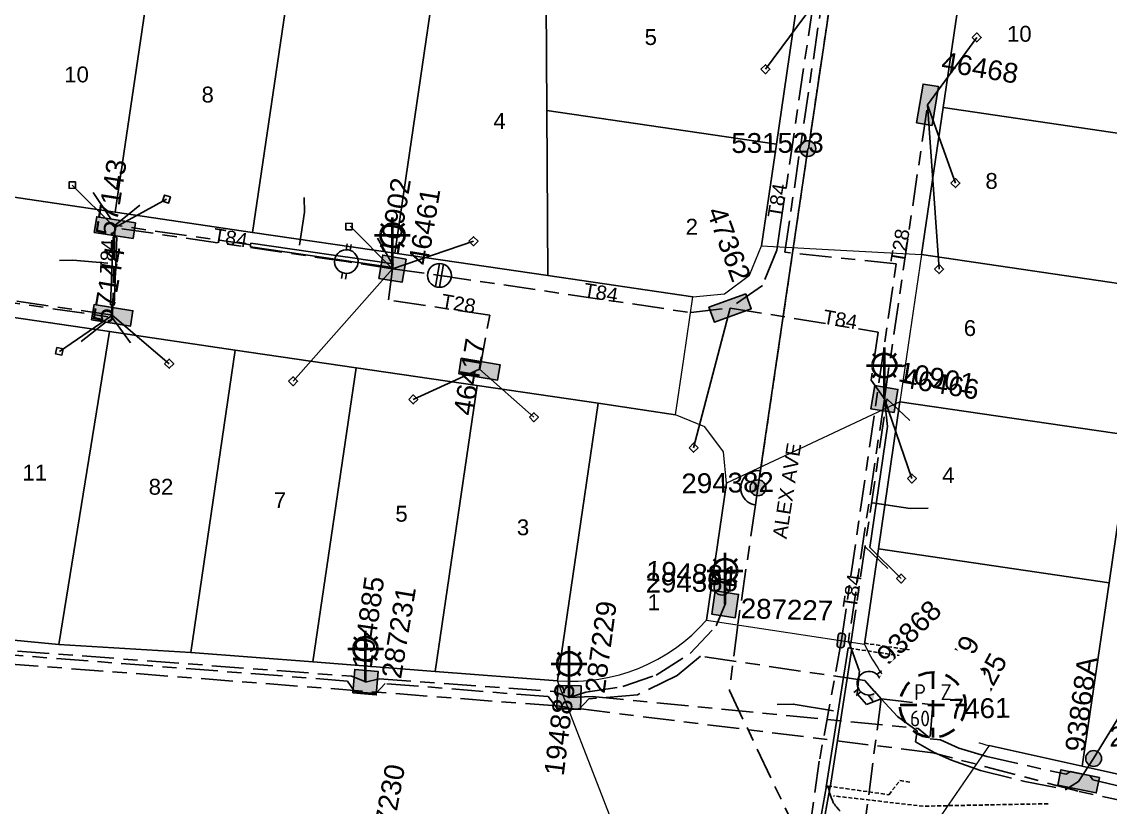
# Model space of a CAD drawing. Header units: metres. Extents: x 302094 to 304730, y 6265242 to 6268907.
# Drawn here: x 303955.8 to 304093, y 6267786.4 to 6267885.4 of the extents above; entities that cross this region are included whole.
import ezdxf
from ezdxf.enums import TextEntityAlignment as Align

# ---------------------------------------------------------------- set-up
doc = ezdxf.new("R2010")
doc.units = ezdxf.units.M
for name, pattern in [('Cable Exist OH', [1, 1, 0]), ('Cable Exist UG', [8.2, 4, -1.2, 1.8, -1.2]), ('Dash', [5, 3, -2]), ('DASHED', [0.75, 0.5, -0.25])]:
    doc.linetypes.add(name, pattern=pattern)
doc.layers.get('0').update_dxf_attribs({"color": 6})
for name, color, linetype in [('_User Miscellaneous12', 7, 'Continuous'), ('Duct_SP_EXT', 7, 'Continuous'), ('Equip_HV_EXT', 7, 'Continuous'), ('Equip_LV_EXT', 7, 'Continuous'), ('Equip_SL_EXT', 7, 'Continuous'), ('Equip_SP_SL_EXT', 7, 'Continuous'), ('Mains_HV_EXT', 1, 'Continuous'), ('Mains_LV_EXT', 5, 'Continuous'), ('Mains_LV_SL_EXT', 4, 'Continuous'), ('Mains_SL_EXT', 3, 'Continuous'), ('Mains_TR_EXT', 7, 'Continuous'), ('Services_SP_EXT', 7, 'Continuous'), ('SupportsOH_SP_TR_HV_LV_SL_EXT', 7, 'Continuous'), ('SupportsUG_SP_LV_EXT', 7, 'Continuous'), ('SupportsUG_SP_LV_SL_EXT', 7, 'Continuous'), ('Trench_SP_EXT', 7, 'Continuous')]:
    doc.layers.add(name, color=color, linetype=linetype)
for name, color, linetype, lineweight in [('Cadastre Buildings_SP_EXT', 9, 'Continuous', 5), ('Cadastre Land Parcels_SP_EXT', 7, 'Continuous', 5), ('Cadastre Roads_SP_EXT', 9, 'Continuous', 5)]:
    doc.layers.add(name, color=color, linetype=linetype, lineweight=lineweight)
doc.layers.add('UNKNOWN_FEATURES', color=1, linetype='DASHED', plot=False)
doc.styles.add('COLUMN_LABEL', font='arial.ttf')
doc.styles.add('iecARIAL', font='arial.ttf', dxfattribs={"height": 2})
doc.styles.add('IESYMBOL1', font='isocp.shx')
doc.styles.add('POLE_LABEL', font='arial.ttf')
doc.styles.add('SLCP_LABEL', font='arial.ttf', dxfattribs={"height": 3.5})
doc.styles.get("Standard").update_dxf_attribs({"font": 'arial.ttf'})
doc.linetypes.add('Cable E OH', pattern='A,9.4,["E",Standard,S=1.7,R=0,X=0,Y=-1],0', length=9.4)

# ---------------------------------------------------------------- blocks, each defined once
blk = doc.blocks.new('COLUMN_EXT')
blk.add_hatch(color=256).paths.add_polyline_path([(-1.49, 1.48), (-1.49, -1.49), (1.48, -1.49), (1.48, 1.48)])
blk.add_lwpolyline([(-1.49, -1.49), (1.48, -1.49), (1.48, 1.48), (-1.49, 1.48)], close=True)
for tag, height, style, flags, p in [('ASSET_NUM', 2.5, 'COLUMN_LABEL', 8, (2, 2)), ('STRUCTURE_PLANT_NUMBER', 0.2, 'POLE_LABEL', 9, (1.81, 0.03)), ('STREET_CODE', 0.2, 'COLUMN_LABEL', 9, (1.81, -0.2))]:
    blk.add_attdef(tag, text='', height=height, dxfattribs=dict(style=style, flags=flags)).set_placement(p, align=Align.MIDDLE_LEFT)
at = {"flags": 9}
for tag, p in [('COLUMN_TYPE', (1.81, -0.4)), ('OWNED_BY', (1.81, -0.6)), ('STATE', (1.81, -0.8)), ('USAGE', (1.81, -1)), ('LEGEND', (1.81, -1.2)), ('LOCATION', (1.81, -1.4)), ('STREETNAME', (1.81, -1.6)), ('SUBURB', (1.81, -1.8)), ('NOTES', (1.81, -2))]:
    blk.add_attdef(tag, text='', height=0.2, dxfattribs=at).set_placement(p, align=Align.MIDDLE_LEFT)
at = {"flags": 1}
blk.add_attdef('Z', (1.81, -2.35), '', height=0.2, dxfattribs=at)
blk = doc.blocks.new('PILLAR_EXT')
blk.add_hatch(color=256).paths.add_polyline_path([(-2.475, 0.99), (-2.475, -0.99), (2.475, -0.99), (2.475, 0.99)])
blk.add_lwpolyline([(-2.475, -0.99), (2.475, -0.99), (2.475, 0.99), (-2.475, 0.99)], close=True)
at = {"style": 'iecARIAL', "flags": 8}
blk.add_attdef('ASSET_NUM', (1.5, 3.5), '', height=2.5, dxfattribs=at)
for tag, p, flags in [('OWNED_BY', (0, -0.2), 9), ('STATE', (0, -0.4), 9), ('SUPPORT_TYPE', (0, -0.6), 9), ('USAGE', (0, -0.8), 9), ('LEGEND', (0, -1), 9), ('LOCATION', (0, -1.2), 9), ('NOTES', (0, -1.4), 9), ('STREETNAME', (0, -1.8), 9), ('SUBURB', (0, -2), 1), ('PARENT', (0, -1.6), 9)]:
    blk.add_attdef(tag, p, '', height=0.2, dxfattribs=dict(flags=flags))
blk = doc.blocks.new('SL_LANTERN_EXT')
at = {"lineweight": 40}
for p, q in [((-1.46, 5.68), (-1.06, 5.28)), ((0, 1.97), (0, 6.47)), ((1.46, 5.68), (1.06, 5.28)), ((-2.25, 4.22), (2.25, 4.22)), ((-1.46, 2.76), (-1.06, 3.16)), ((1.46, 2.76), (1.06, 3.16)), ((0, 0), (0, 2.72))]:
    blk.add_line(p, q, dxfattribs=at)
blk.add_circle((0, 4.22), 1.5, dxfattribs=at)
at = {"style": 'iecARIAL', "flags": 8}
blk.add_attdef('ASSET_NUM', (1.5, 1.5), '', height=2.5, dxfattribs=at)
for tag, p, height, flags in [('CONSTRUCTED_VOLTAGE', (0.98, -0.65), 0.2, 9), ('CONTROL_TYPE', (0.98, -0.85), 0.2, 9), ('LANTERN_PURPOSE', (0.98, -1.05), 0.2, 9), ('LANTERN_TYPE', (0.98, -1.25), 0.2, 9), ('NO_PHASES', (0.98, -1.45), 0.2, 9), ('LNUMBER', (2.18, -3.25), 2.5, 8), ('OPERATING_VOLTAGE', (0.98, -1.65), 0.2, 9), ('ORIENTATION', (0.98, -1.85), 0.2, 9), ('OWNED_BY', (0.98, -2.05), 0.2, 9), ('STATE', (0.98, -2.25), 0.2, 9), ('USAGE', (0.98, -2.45), 0.2, 9), ('CEXIST', (0.98, -2.65), 0.2, 9), ('CNEW', (0.98, -2.85), 0.2, 9), ('CNUMBER', (0.98, -3.05), 0.2, 9), ('CREMOVE', (0.98, -3.25), 0.2, 9), ('CREPLACE', (0.98, -3.45), 0.2, 9), ('LKINGHEIGHT', (0.98, -3.65), 0.2, 9), ('LBRACKET', (0.98, -3.85), 0.2, 9), ('LBRACKETVOCAB', (0.98, -4.05), 0.2, 9), ('LCATEGORY', (0.98, -4.25), 0.2, 9), ('LCHARGE1', (0.98, -4.45), 0.2, 9), ('LCHARGE1PERCENT', (0.98, -4.65), 0.2, 9), ('LCHARGE2', (0.98, -4.85), 0.2, 9), ('LCHARGE2PERCENT', (0.98, -5.05), 0.2, 9), ('LCHARGE3', (0.98, -5.25), 0.2, 9), ('LCHARGE3PERCENT', (0.98, -5.45), 0.2, 9), ('LEXIST', (0.98, -5.65), 0.2, 9), ('LLAMP', (0.98, -5.85), 0.2, 9), ('LLAMPVOCAB', (0.98, -6.05), 0.2, 9), ('LMAST', (0.98, -6.25), 0.2, 9), ('LMASTVOCAB', (0.98, -6.45), 0.2, 9), ('LNEW', (0.98, -6.65), 0.2, 9), ('LANTNUMBER', (0.98, -6.85), 0.2, 9), ('LOUTREACH', (0.98, -7.25), 0.2, 9), ('LOUTREACHVOCAB', (0.98, -7.45), 0.2, 9), ('LRATECODE', (0.98, -7.65), 0.2, 9), ('LREMOVE', (0.98, -7.85), 0.2, 9), ('LREPLACE', (0.98, -8.05), 0.2, 9), ('LTYPE', (0.98, -8.25), 0.2, 9), ('STREETNAME', (0.98, -9.25), 0.2, 9), ('SUBURB', (0.98, -9.45), 0.2, 1), ('LTYPEVOCAB', (0.98, -8.45), 0.2, 9), ('LEGEND', (0.98, -8.65), 0.2, 9), ('LOCATION', (0.98, -8.85), 0.2, 9), ('NOTES', (0.98, -9.05), 0.2, 9)]:
    blk.add_attdef(tag, p, '', height=height, dxfattribs=dict(flags=flags))
blk = doc.blocks.new('CCP_EXT')
at = {"flags": 9}
for tag, p in [('LEGEND', (0, -1.4)), ('STATE', (0, -1.8)), ('LIFE_SUPPORT', (0, -1.6)), ('NOTES', (0, -2))]:
    blk.add_attdef(tag, text='', height=0.2, dxfattribs=at).set_placement(p, align=Align.MIDDLE_LEFT)
blk.add_wipeout([(0, 0.57), (0.57, 0), (0, -0.57), (-0.57, 0)])
blk.add_lwpolyline([(-0.57, 0), (0, 0.57), (0.57, 0), (0, -0.57), (-0.57, 0)])
at = {"flags": 1}
blk.add_attdef('Z', (0, 0), '', height=0.2, dxfattribs=at)
at = {"flags": 9}
for tag, p in [('CCP_TYPE', (0, 0)), ('CONSTRUCTED_VOLTAGE', (0, -0.2)), ('OPERATING_VOLTAGE', (0, -0.6)), ('ORIENTATION', (0, -0.8)), ('OWNED_BY', (0, -1)), ('NO_PHASES', (0, -0.4)), ('USAGE', (0, -1.2))]:
    blk.add_attdef(tag, text='', height=0.2, dxfattribs=at).set_placement(p, align=Align.MIDDLE_LEFT)
blk = doc.blocks.new('POLE_EXT')
blk.add_hatch(color=256).paths.add_polyline_path([(-1, 0, 1), (1, 0, 1)])
blk.add_lwpolyline([(-1, 0, 1), (1, 0, 1)], format="xyb", close=True)
for tag, height, flags, p in [('pNumber', 2.5, 8, (-17.84, 2.07)), ('OWNED_BY', 0.2, 9, (1.35, -0.4)), ('SPECIAL_USE', 0.2, 9, (1.35, -0.8)), ('STATE', 0.2, 9, (1.35, -1)), ('cLV', 0.2, 9, (1.35, -1.4)), ('PARENT', 0.2, 9, (1.35, -0.6)), ('USAGE', 0.2, 9, (1.35, -1.2)), ('hDepth', 0.2, 9, (1.35, -1.6)), ('hDia', 0.2, 9, (1.35, -1.8)), ('cHV', 0.2, 9, (1.35, -2)), ('LBRACKET', 0.2, 9, (1.35, -2.2)), ('LExisting', 0.2, 9, (1.35, -2.4)), ('LANTNUMBER', 0.2, 9, (1.35, -2.6)), ('LOther', 0.2, 9, (1.35, -2.8)), ('cLinedev', 0.2, 9, (1.35, -3.4)), ('pExisting', 0.2, 9, (1.35, -3.8)), ('LRemove', 0.2, 9, (1.35, -3)), ('LEGEND', 0.2, 9, (1.35, -3.2)), ('LOCATION', 0.2, 9, (1.35, -3.6)), ('PFNUMBER', 0.2, 9, (1.35, -4)), ('NEWPFNUMBER', 0.2, 9, (1.35, -4.2)), ('pFooting', 0.2, 9, (1.35, -4.4)), ('pNew', 0.2, 9, (1.35, -4.6)), ('pRelocate', 0.2, 9, (1.35, -5)), ('pRemove', 0.2, 9, (1.35, -5.2)), ('pReplace', 0.2, 9, (1.35, -5.4)), ('pStay', 0.2, 9, (1.35, -5.6)), ('pType', 0.2, 9, (1.35, -5.8)), ('cspan', 0.2, 9, (1.35, -6)), ('STREETNAME', 0.2, 9, (1.35, -6.2)), ('SUBURB', 0.2, 9, (1.35, -6.4)), ('NOTES', 0.2, 9, (1.35, -6.6)), ('MAINTAINED_BY', 0.2, 9, (1.36, -6.81)), ('OPERATED_BY', 0.2, 9, (1.36, -7.01))]:
    blk.add_attdef(tag, text='', height=height, dxfattribs=dict(flags=flags)).set_placement(p, align=Align.MIDDLE_LEFT)
at = {"style": 'POLE_LABEL'}
for tag, height, flags, p in [('ASSET_NUM', 2.5, 8, (2, 2)), ('STRUCTURE_PLANT_NUMBER', 0.2, 9, (1.35, 0.03)), ('STREET_CODE', 0.2, 9, (1.35, -0.2))]:
    blk.add_attdef(tag, text='', height=height, dxfattribs=dict(at, flags=flags)).set_placement(p, align=Align.MIDDLE_LEFT)
at = {"flags": 1}
blk.add_attdef('Z', (1.35, -7.33), '', height=0.2, dxfattribs=at)
blk = doc.blocks.new('HV_STJ_EXT')
h = blk.add_hatch(color=256)
edge = h.paths.add_edge_path()
edge.add_ellipse((-0.59, 0.13), major_axis=(0.226, 0.226), ratio=1, start_angle=45, end_angle=135)
edge.add_line((-0.91, 0.13), (-0.91, -0.13))
edge.add_ellipse((-0.59, -0.13), major_axis=(0.226, 0.226), ratio=1, start_angle=135, end_angle=225)
edge.add_line((-0.59, -0.45), (0.59, -0.45))
edge.add_ellipse((0.59, -0.13), major_axis=(-0.226, 0.226), ratio=1, start_angle=135, end_angle=225)
edge.add_line((0.91, -0.13), (0.91, 0.13))
edge.add_ellipse((0.59, 0.13), major_axis=(-0.226, 0.226), ratio=1, start_angle=225, end_angle=315)
edge.add_line((0.59, 0.45), (-0.59, 0.45))
blk.add_lwpolyline([(-0.91, 0.13), (-0.91, -0.13, 0.414214), (-0.59, -0.45), (0.59, -0.45, 0.414214), (0.91, -0.13), (0.91, 0.13, 0.414214), (0.59, 0.45), (-0.59, 0.45, 0.414214)], format="xyb", close=True)
for tag, flags, p in [('ORIENTATION', 9, (1.5, 0)), ('Z', 1, (1.5, -0.8)), ('USAGE', 9, (1.5, -0.2)), ('LEGEND', 9, (1.5, -0.4)), ('NOTES', 9, (1.5, -0.6))]:
    blk.add_attdef(tag, text='', height=0.2, dxfattribs=dict(flags=flags)).set_placement(p, align=Align.MIDDLE_LEFT)
blk = doc.blocks.new('LV_UG_LINKS_CLOSED_EXT')
blk.add_wipeout([(-1.06, 1.06), (-1.18, 0.92), (-1.29, 0.76), (-1.37, 0.59), (-1.43, 0.42), (-1.48, 0.23), (-1.49, 0.05), (-1.49, -0.14), (-1.46, -0.33), (-1.41, -0.51), (-1.33, -0.68), (-1.24, -0.84), (-1.12, -0.99), (-0.99, -1.12), (-0.84, -1.24), (-0.68, -1.33), (-0.51, -1.41), (-0.33, -1.46), (-0.14, -1.49), (0.05, -1.49), (0.23, -1.48), (0.42, -1.43), (0.59, -1.37), (0.76, -1.29), (0.92, -1.18), (1.06, -1.06), (1.18, -0.92), (1.29, -0.76), (1.37, -0.59), (1.43, -0.42), (1.48, -0.23), (1.49, -0.05), (1.49, 0.14), (1.46, 0.33), (1.41, 0.51), (1.33, 0.68), (1.24, 0.84), (1.12, 0.99), (0.99, 1.12), (0.84, 1.24), (0.68, 1.33), (0.51, 1.41), (0.33, 1.46), (0.14, 1.49), (-0.05, 1.49), (-0.23, 1.48), (-0.42, 1.43), (-0.59, 1.37), (-0.76, 1.29), (-0.92, 1.18)])
for p, q in [((-0.25, -1.48), (-0.25, 1.48)), ((0.25, -1.48), (0.25, 1.48))]:
    blk.add_line(p, q)
blk.add_circle((0, 0), 1.5)
at = {"flags": 9}
for tag, p in [('ACTUAL_STATUS', (0, 0)), ('CONSTRUCTED_VOLTAGE', (0, -0.2)), ('OPERATING_VOLTAGE', (0, -0.6)), ('ORIENTATION', (0, -0.8)), ('STATE', (0, -1)), ('SWITCH_TYPE', (0, -1.2)), ('NO_PHASES', (0, -0.4)), ('USAGE', (0, -1.4)), ('NOTES', (0, -1.6))]:
    blk.add_attdef(tag, text='', height=0.2, dxfattribs=at).set_placement(p, align=Align.MIDDLE_LEFT)
at = {"flags": 1}
blk.add_attdef('Z', (0, 0), '', height=0.2, dxfattribs=at)
blk = doc.blocks.new('LV_UG_LINKS_OPEN_EXT')
for p, q in [((-0.25, 1.47), (-0.25, 2.22)), ((0.25, 1.47), (0.25, 2.22)), ((-0.25, -1.47), (-0.25, -2.22)), ((0.25, -1.47), (0.25, -2.22))]:
    blk.add_line(p, q)
at = {"flags": 9}
for tag, p in [('ACTUAL_STATUS', (0, 0)), ('CONSTRUCTED_VOLTAGE', (0, -0.2)), ('OPERATING_VOLTAGE', (0, -0.6)), ('ORIENTATION', (0, -0.8)), ('STATE', (0, -1)), ('SWITCH_TYPE', (0, -1.2)), ('NO_PHASES', (0, -0.4)), ('USAGE', (0, -1.4)), ('NOTES', (0, -1.6))]:
    blk.add_attdef(tag, text='', height=0.2, dxfattribs=at).set_placement(p, align=Align.MIDDLE_LEFT)
at = {"flags": 1}
blk.add_attdef('Z', (0, 0), '', height=0.2, dxfattribs=at)
blk.add_wipeout([(-0.25, 1.47), (-0.43, 1.43), (-0.61, 1.36), (-0.77, 1.28), (-0.93, 1.17), (-1.07, 1.05), (-1.19, 0.9), (-1.29, 0.75), (-1.38, 0.58), (-1.44, 0.4), (-1.48, 0.22), (-1.49, 0.03), (-1.49, -0.16), (-1.45, -0.34), (-1.4, -0.52), (-1.32, -0.69), (-1.23, -0.85), (-1.11, -1), (-0.98, -1.13), (-0.83, -1.24), (-0.66, -1.34), (-0.49, -1.41), (-0.31, -1.46), (-0.13, -1.49), (0.06, -1.49), (0.25, -1.47), (0.43, -1.43), (0.61, -1.36), (0.77, -1.28), (0.93, -1.17), (1.07, -1.05), (1.19, -0.9), (1.29, -0.75), (1.38, -0.58), (1.44, -0.4), (1.48, -0.22), (1.49, -0.03), (1.49, 0.16), (1.45, 0.34), (1.4, 0.52), (1.32, 0.69), (1.23, 0.85), (1.11, 1), (0.98, 1.13), (0.83, 1.24), (0.66, 1.34), (0.49, 1.41), (0.31, 1.46), (0.13, 1.49), (-0.06, 1.49)])
blk.add_lwpolyline([(0, -1.49, 1), (0, 1.49, 1)], format="xyb", close=True)
blk = doc.blocks.new('SLCP_ZELL_EXT')
blk.add_wipeout([(-0.24, 7.5), (-0.71, 7.47), (-1.17, 7.41), (-1.64, 7.32), (-2.09, 7.21), (-2.54, 7.06), (-2.98, 6.89), (-3.41, 6.69), (-3.82, 6.46), (-4.22, 6.21), (-4.6, 5.93), (-4.96, 5.63), (-5.31, 5.31), (-5.63, 4.96), (-5.93, 4.6), (-6.21, 4.22), (-6.46, 3.82), (-6.69, 3.41), (-6.89, 2.98), (-7.06, 2.54), (-7.21, 2.09), (-7.32, 1.64), (-7.41, 1.17), (-7.47, 0.71), (-7.5, 0.24), (-7.5, -0.24), (-7.47, -0.71), (-7.41, -1.17), (-7.32, -1.64), (-7.21, -2.09), (-7.06, -2.54), (-6.89, -2.98), (-6.69, -3.41), (-6.46, -3.82), (-6.21, -4.22), (-5.93, -4.6), (-5.63, -4.96), (-5.31, -5.31), (-4.96, -5.63), (-4.6, -5.93), (-4.22, -6.21), (-3.82, -6.46), (-3.41, -6.69), (-2.98, -6.89), (-2.54, -7.06), (-2.09, -7.21), (-1.64, -7.32), (-1.17, -7.41), (-0.71, -7.47), (-0.24, -7.5), (0.24, -7.5), (0.71, -7.47), (1.17, -7.41), (1.64, -7.32), (2.09, -7.21), (2.54, -7.06), (2.98, -6.89), (3.41, -6.69), (3.82, -6.46), (4.22, -6.21), (4.6, -5.93), (4.96, -5.63), (5.31, -5.31), (5.63, -4.96), (5.93, -4.6), (6.21, -4.22), (6.46, -3.82), (6.69, -3.41), (6.89, -2.98), (7.06, -2.54), (7.21, -2.09), (7.32, -1.64), (7.41, -1.17), (7.47, -0.71), (7.5, -0.24), (7.5, 0.24), (7.47, 0.71), (7.41, 1.17), (7.32, 1.64), (7.21, 2.09), (7.06, 2.54), (6.89, 2.98), (6.69, 3.41), (6.46, 3.82), (6.21, 4.22), (5.93, 4.6), (5.63, 4.96), (5.31, 5.31), (4.96, 5.63), (4.6, 5.93), (4.22, 6.21), (3.82, 6.46), (3.41, 6.69), (2.98, 6.89), (2.54, 7.06), (2.09, 7.21), (1.64, 7.32), (1.17, 7.41), (0.71, 7.47), (0.24, 7.5)])
at = {"linetype": 'Dash', "lineweight": 40, "ltscale": 0.7}
for p, q in [((0, 4.11), (0, -4.11)), ((-4.11, 0), (4.11, 0))]:
    blk.add_line(p, q, dxfattribs=at)
blk.add_circle((0, 0), 4.11, dxfattribs=at)
at = {"lineweight": 40, "style": 'IESYMBOL1'}
for s, p in [('P', (-1.6, 0)), ('Z', (1.7, 0)), ('60', (-1.61, -3.31))]:
    blk.add_text(s, height=2, dxfattribs=at).set_placement(p, align=Align.BOTTOM_CENTER)
at = {"style": 'SLCP_LABEL'}
for tag, height, flags, p in [('ASSET_NUM', 2.5, 8, (2, 2)), ('STREET_CODE', 0.2, 9, (0, -0.2))]:
    blk.add_attdef(tag, text='', height=height, dxfattribs=dict(at, flags=flags)).set_placement(p, align=Align.MIDDLE_LEFT)
at = {"flags": 1}
blk.add_attdef('Z', (0, 0), '', height=0.2, dxfattribs=at)
at = {"flags": 9}
for tag, p in [('CONSTRUCTED_VOLTAGE', (0, -0.4)), ('CONTROL_TYPE', (0, -0.6)), ('OPERATING_VOLTAGE', (0, -1)), ('ORIENTATION', (0, -1.2)), ('OWNED_BY', (0, -1.4)), ('NO_PHASES', (0, -0.8)), ('STATE', (0, -2)), ('USAGE', (0, -1.6)), ('LOCATION', (0, -1.8)), ('NOTES', (0, -2.2))]:
    blk.add_attdef(tag, text='', height=0.2, dxfattribs=at).set_placement(p, align=Align.MIDDLE_LEFT)

msp = doc.modelspace()

# ---------------------------------------------------------------- linework, layer by layer
at = {"layer": '_User Miscellaneous12'}
for p, q in [((303967.28, 6267858.32), (303966.95, 6267849.74)), ((303967.28, 6267858.32), (303967.52, 6267858.31)), ((303967.76, 6267858.3), (303967.43, 6267849.72)), ((303967.76, 6267858.3), (303967.52, 6267858.31)), ((303984.6, 6267857.07), (303984.63, 6267857.31)), ((303984.67, 6267857.54), (303984.63, 6267857.31)), ((304002.51, 6267854.44), (304002.54, 6267854.67)), ((304002.58, 6267854.91), (304002.54, 6267854.67)), ((303966.95, 6267849.74), (303967.19, 6267849.73)), ((303967.43, 6267849.72), (303967.19, 6267849.73)), ((304059.94, 6267806.49), (304060.18, 6267806.45)), ((304060.41, 6267806.41), (304060.18, 6267806.45)), ((304054.03, 6267771.27), (304057.2, 6267789.1)), ((304054.5, 6267771.19), (304057.68, 6267789.02)), ((304057.18, 6267788.98), (304057.42, 6267788.94)), ((304057.2, 6267789.1), (304057.44, 6267789.06)), ((304057.66, 6267788.9), (304057.42, 6267788.94)), ((304057.68, 6267789.02), (304057.44, 6267789.06))]:
    msp.add_line(p, q, dxfattribs=at)
at = {"layer": 'Cadastre Land Parcels_SP_EXT', "linetype": 'Continuous'}
for points in [[(303972, 6267891.62), (303954.69, 6267894.16), (303950.25, 6267863.98), (303967.57, 6267861.44), (303972, 6267891.62)], [(304103.74, 6267888.91), (304074.65, 6267893.19), (304071.93, 6267874.64), (304101.02, 6267870.36), (304103.74, 6267888.91)], [(303967.57, 6267861.44), (303984.88, 6267858.89), (303989.32, 6267889.07), (303972, 6267891.62), (303967.57, 6267861.44)], [(304053.54, 6267887.92), (304023.13, 6267892.4), (304021.9, 6267887.94), (304021.97, 6267874.26), (304050.91, 6267870.01), (304053.54, 6267887.92)], [(304022.08, 6267853.43), (304021.97, 6267874.26), (304021.9, 6267887.94), (304007.43, 6267887.79), (304002.79, 6267856.27), (304022.08, 6267853.43)], [(304050.91, 6267870.01), (304021.97, 6267874.26), (304022.08, 6267853.43), (304040.37, 6267850.74), (304044.35, 6267851.13), (304047.5, 6267853.47), (304049.02, 6267857.17), (304050.91, 6267870.01)], [(304101.02, 6267870.36), (304071.93, 6267874.64), (304069.21, 6267856.09), (304098.3, 6267851.81), (304101.02, 6267870.36)], [(304098.3, 6267851.81), (304069.21, 6267856.09), (304066.48, 6267837.54), (304095.57, 6267833.27), (304098.3, 6267851.81)], [(303945.1, 6267808.38), (303960.45, 6267806.93), (303966.85, 6267846.37), (303951.04, 6267848.71), (303945.1, 6267808.38)], [(303977.09, 6267805.91), (303982.68, 6267844.05), (303966.85, 6267846.37), (303960.45, 6267806.93), (303977.09, 6267805.91)], [(303997.94, 6267841.82), (303982.68, 6267844.05), (303977.09, 6267805.91), (303992.48, 6267804.72), (303997.94, 6267841.82)], [(304013.17, 6267839.57), (303997.94, 6267841.82), (303992.48, 6267804.72), (304007.87, 6267803.54), (304013.17, 6267839.57)], [(304028.42, 6267837.34), (304013.17, 6267839.57), (304007.87, 6267803.54), (304023.31, 6267802.35), (304028.42, 6267837.34)], [(304112.46, 6267824.69), (304126.66, 6267837.12), (304126.43, 6267837.3), (304126.21, 6267837.49), (304125.99, 6267837.69), (304125.78, 6267837.89), (304125.57, 6267838.09), (304125.37, 6267838.3), (304125.17, 6267838.51), (304124.98, 6267838.73), (304124.79, 6267838.95), (304124.61, 6267839.18), (304124.43, 6267839.41), (304124.26, 6267839.65), (304104.02, 6267821.92), (304094.12, 6267823.38), (304092.85, 6267814.72), (304089.45, 6267791.58), (304107.03, 6267787.68), (304112.46, 6267824.69)], [(304038.19, 6267835.9), (304028.42, 6267837.34), (304023.31, 6267802.35), (304024.62, 6267802.28), (304025.93, 6267802.3), (304027.24, 6267802.39), (304028.54, 6267802.55), (304029.83, 6267802.79), (304031.11, 6267803.11), (304032.36, 6267803.49), (304033.59, 6267803.95), (304034.79, 6267804.48), (304035.96, 6267805.08), (304037.1, 6267805.74), (304038.19, 6267806.47), (304039.23, 6267807.26), (304040.23, 6267808.11), (304041.18, 6267809.02), (304042.08, 6267809.98), (304044.62, 6267827.25), (304044.23, 6267831.23), (304041.89, 6267834.38), (304038.19, 6267835.9)], [(304094.12, 6267823.38), (304095.57, 6267833.27), (304066.48, 6267837.54), (304063.76, 6267818.99), (304092.85, 6267814.72), (304094.12, 6267823.38)], [(304092.85, 6267814.72), (304063.76, 6267818.99), (304061.99, 6267806.97), (304062.18, 6267806.58), (304062.37, 6267806.2), (304062.57, 6267805.82), (304062.78, 6267805.44), (304062.99, 6267805.07), (304063.21, 6267804.7), (304063.43, 6267804.34), (304063.67, 6267803.98), (304063.91, 6267803.62), (304064.15, 6267803.27), (304064.4, 6267802.93), (304064.66, 6267802.59), (304064.93, 6267802.25), (304065.2, 6267801.92), (304065.48, 6267801.59), (304065.76, 6267801.27), (304066.05, 6267800.96), (304066.34, 6267800.64), (304066.64, 6267800.34), (304066.95, 6267800.04), (304067.26, 6267799.75), (304067.58, 6267799.46), (304067.9, 6267799.18), (304068.23, 6267798.9), (304068.56, 6267798.63), (304068.9, 6267798.37), (304069.24, 6267798.11), (304069.59, 6267797.86), (304069.94, 6267797.61), (304070.3, 6267797.37), (304070.66, 6267797.14), (304071.02, 6267796.92), (304071.39, 6267796.7), (304071.76, 6267796.49), (304072.14, 6267796.28), (304072.52, 6267796.09), (304072.9, 6267795.9), (304073.29, 6267795.71), (304073.68, 6267795.54), (304074.07, 6267795.37), (304074.47, 6267795.21), (304074.87, 6267795.05), (304075.27, 6267794.91), (304075.68, 6267794.77), (304076.08, 6267794.63), (304076.49, 6267794.51), (304076.91, 6267794.39), (304077.32, 6267794.29), (304077.74, 6267794.18), (304089.45, 6267791.58), (304092.85, 6267814.72)]]:
    msp.add_lwpolyline(points, close=True, dxfattribs=at)
at = {"layer": 'Cadastre Roads_SP_EXT', "linetype": 'Continuous'}
for points in [[(303944.85, 6267785.92), (303963.65, 6267783.13), (303982.45, 6267780.34), (303986.92, 6267779.62), (303993.72, 6267778.58), (304001.21, 6267777.26), (304019.9, 6267773.7), (304035.54, 6267770.72), (304029.13, 6267787.28), (304023.31, 6267802.35), (304007.87, 6267803.54), (303992.48, 6267804.72), (303977.09, 6267805.91), (303960.45, 6267806.93), (303945.1, 6267808.38)], [(304107.03, 6267787.68), (304089.45, 6267791.58), (304077.74, 6267794.18), (304068.95, 6267781.41), (304058.91, 6267766.8), (304073.93, 6267765.22), (304091.34, 6267763.29), (304100.89, 6267762.13)]]:
    msp.add_lwpolyline(points, dxfattribs=at)
at = {"layer": 'Duct_SP_EXT'}
for p, q in [((303967.28, 6267858.32), (303966.95, 6267849.74)), ((303967.28, 6267858.32), (303967.52, 6267858.31)), ((303967.76, 6267858.3), (303967.43, 6267849.72)), ((303967.76, 6267858.3), (303967.52, 6267858.31)), ((303984.6, 6267857.07), (303984.63, 6267857.31)), ((303984.67, 6267857.54), (303984.63, 6267857.31)), ((304002.58, 6267854.91), (303984.67, 6267857.54)), ((304002.51, 6267854.44), (303984.6, 6267857.07)), ((304002.51, 6267854.44), (304002.54, 6267854.67)), ((304002.58, 6267854.91), (304002.54, 6267854.67)), ((303966.95, 6267849.74), (303967.19, 6267849.73)), ((303967.43, 6267849.72), (303967.19, 6267849.73)), ((304059.94, 6267806.49), (304057.18, 6267788.98)), ((304060.41, 6267806.41), (304057.66, 6267788.9)), ((304059.94, 6267806.49), (304060.18, 6267806.45)), ((304060.41, 6267806.41), (304060.18, 6267806.45)), ((304054.03, 6267771.27), (304057.2, 6267789.1)), ((304054.5, 6267771.19), (304057.68, 6267789.02)), ((304057.18, 6267788.98), (304057.42, 6267788.94)), ((304057.2, 6267789.1), (304057.44, 6267789.06)), ((304057.66, 6267788.9), (304057.42, 6267788.94)), ((304057.68, 6267789.02), (304057.44, 6267789.06))]:
    msp.add_line(p, q, dxfattribs=at)
at = {"layer": 'Duct_SP_EXT', "linetype": 'Continuous'}
for points in [[(303991.38, 6267863.27), (303991.4, 6267861.43), (303990.77, 6267857.26)], [(303960.54, 6267855.34), (303962.2, 6267855.37), (303966.62, 6267855.02)], [(304070.02, 6267824.1), (304067.77, 6267824.07), (304063.03, 6267824.77)], [(304050.98, 6267799.38), (304053.02, 6267799.42), (304058.08, 6267798.57)]]:
    msp.add_lwpolyline(points, dxfattribs=at)
at = {"layer": 'Mains_HV_EXT', "linetype": 'Cable E OH'}
for points in [[(304054.94, 6267869.44), (304066.82, 6267949.59)], [(304054.87, 6267869.44), (304048.58, 6267826.67)]]:
    msp.add_lwpolyline(points, dxfattribs=at)
at = {"layer": 'Mains_HV_EXT', "linetype": 'Cable Exist UG'}
msp.add_lwpolyline([(304059.1, 6267807.47), (304056.31, 6267792.21), (304051.84, 6267761.14)], dxfattribs=at)
at = {"layer": 'Mains_LV_EXT', "linetype": 'Cable Exist UG'}
for points in [[(304064.51, 6267837.88), (304069.96, 6267874.98)], [(303967.51, 6267859.48), (303967.23, 6267848.46)], [(303967.23, 6267848.46), (303935.38, 6267853.11)], [(304045.07, 6267849.35), (304063.73, 6267846.3), (304062.84, 6267840.25), (304064.51, 6267837.88)]]:
    msp.add_lwpolyline(points, dxfattribs=at)
at = {"layer": 'Mains_SL_EXT', "linetype": 'Cable Exist UG'}
for points in [[(304024.76, 6267800.25), (304026.88, 6267800.92), (304031.54, 6267801.61), (304035.74, 6267803.07), (304040.04, 6267805.81), (304043.33, 6267809.28), (304044.44, 6267812)], [(303936.68, 6267807.02), (303938.87, 6267807.34), (303997.36, 6267802.92), (303999.16, 6267802.21)], [(303999.11, 6267802.17), (304000.83, 6267802.61), (304022.86, 6267801.01), (304024.76, 6267800.25)]]:
    msp.add_lwpolyline(points, dxfattribs=at)
at = {"layer": 'Mains_TR_EXT', "linetype": 'Cable Exist OH'}
for points in [[(304054.94, 6267869.44), (304066.82, 6267949.59)], [(304054.87, 6267869.42), (304054.87, 6267869.44), (304048.58, 6267826.67)]]:
    msp.add_lwpolyline(points, dxfattribs=at)
at = {"layer": 'Mains_TR_EXT', "linetype": 'Continuous'}
msp.add_lwpolyline([(304048.9, 6267828.82, 1.002592), (304048.27, 6267824.52)], format="xyb", dxfattribs=at)
at = {"layer": 'Services_SP_EXT'}
for points in [[(304090.89, 6267792.55), (304110.16, 6267824.08)], [(304088.99, 6267789.67), (304090.89, 6267792.55)]]:
    msp.add_lwpolyline(points, dxfattribs=at)
at = {"layer": 'Trench_SP_EXT', "linetype": 'Cable Exist UG'}
for points in [[(303964.76, 6267863.91), (303967.56, 6267859.78), (303971.46, 6267863)], [(303967.56, 6267859.78), (303967.52, 6267858.31)], [(303984.67, 6267857.32), (303967.56, 6267859.78)], [(304002.58, 6267854.69), (304000.15, 6267859.01)], [(303935.34, 6267852.81), (303967.12, 6267848.18)], [(303967.14, 6267849.67), (303967.09, 6267848.14)], [(303963.27, 6267845.11), (303967.12, 6267848.18), (303970.08, 6267844.17)], [(304060.18, 6267806.45), (304060.32, 6267807.34), (304064.82, 6267837.9)], [(304064.82, 6267837.9), (304068.45, 6267834.46)]]:
    msp.add_lwpolyline(points, dxfattribs=at)
for points in [[(304057.38, 6267789.07, 0.017798), (304058.05, 6267787)], [(304058.05, 6267787, 0.014201), (304058.93, 6267785.91)]]:
    msp.add_lwpolyline(points, format="xyb", dxfattribs=at)
at = {"layer": 'UNKNOWN_FEATURES'}
for points in [[(304062, 6267807.09), (304070.27, 6267805.86)], [(304057.38, 6267789.07), (304065.09, 6267787.99), (304066.48, 6267789.76), (304067.87, 6267789.55)], [(304085.16, 6267786.85), (304069.41, 6267786.54), (304058.12, 6267787.83)]]:
    msp.add_lwpolyline(points, dxfattribs=at)

# ---------------------------------------------------------------- block references
at = {"layer": 'Equip_HV_EXT', "rotation": 82.34258754629634}
msp.add_blockref('HV_STJ_EXT', (304059.07, 6267807.44), dxfattribs=at)
at = {"layer": 'Equip_SP_SL_EXT'}
ref = msp.add_blockref('SL_LANTERN_EXT', (304002.5, 6267854.3), dxfattribs=at)
ref.add_attrib('ASSET_NUM', '10902', dxfattribs={"layer": '0', "height": 2.5, "rotation": 80.555, "style": 'iecARIAL'}).set_placement((304004, 6267855.8), align=Align.BOTTOM_LEFT)
ref = msp.add_blockref('SL_LANTERN_EXT', (304064.51, 6267837.88), dxfattribs=at)
ref.add_attrib('ASSET_NUM', '10901', dxfattribs={"layer": '0', "height": 2.5, "rotation": 350.5216, "style": 'iecARIAL'}).set_placement((304066.01, 6267839.38), align=Align.BOTTOM_LEFT)
ref = msp.add_blockref('SL_LANTERN_EXT', (304044.44, 6267812), dxfattribs=at)
ref.add_attrib('ASSET_NUM', '194881', dxfattribs={"layer": '0', "height": 2.5, "rotation": 356.2216, "style": 'iecARIAL'}).set_placement((304045.94, 6267813.5), align=Align.BOTTOM_RIGHT)
ref = msp.add_blockref('SL_LANTERN_EXT', (303999.11, 6267802.17), dxfattribs=at)
ref.add_attrib('ASSET_NUM', '194885', dxfattribs={"layer": '0', "height": 2.5, "rotation": 81.978, "style": 'iecARIAL'}).set_placement((304000.61, 6267803.67), align=Align.BOTTOM_LEFT)
ref = msp.add_blockref('SL_LANTERN_EXT', (304070.28, 6267795.04), dxfattribs=at)
ref.add_attrib('ASSET_NUM', '194879', dxfattribs={"layer": '0', "height": 2.5, "rotation": 61.7298, "style": 'iecARIAL'}).set_placement((304071.78, 6267796.54), align=Align.BOTTOM_LEFT)
ref = msp.add_blockref('SL_LANTERN_EXT', (304024.76, 6267800.25), dxfattribs=at)
ref.add_attrib('ASSET_NUM', '194883', dxfattribs={"layer": '0', "height": 2.5, "rotation": 82.9535, "style": 'iecARIAL'}).set_placement((304026.26, 6267801.75), align=Align.BOTTOM_RIGHT)
at = {"layer": 'Services_SP_EXT', "rotation": 134.5232822623948}
msp.add_blockref('CCP_EXT', (303997.04, 6267859.62), dxfattribs=at)
at = {"layer": 'SupportsOH_SP_TR_HV_LV_SL_EXT'}
ref = msp.add_blockref('POLE_EXT', (304054.87, 6267869.44), dxfattribs=dict(at, rotation=0.5429184364432446))
ref.add_attrib('ASSET_NUM', '531523', dxfattribs={"layer": '0', "height": 2.5, "rotation": 0.2136, "style": 'POLE_LABEL'}).set_placement((304056.87, 6267870.19), align=Align.MIDDLE_RIGHT)
ref = msp.add_blockref('POLE_EXT', (304048.58, 6267826.67), dxfattribs=at)
ref.add_attrib('ASSET_NUM', '294382', dxfattribs={"layer": '0', "height": 2.5, "rotation": 1, "style": 'POLE_LABEL'}).set_placement((304050.58, 6267827.42), align=Align.MIDDLE_RIGHT)
ref = msp.add_blockref('POLE_EXT', (304044.05, 6267814.15), dxfattribs=at)
ref.add_attrib('ASSET_NUM', '294385', dxfattribs={"layer": '0', "height": 2.5, "rotation": 1, "style": 'POLE_LABEL'}).set_placement((304046.05, 6267814.9), align=Align.MIDDLE_RIGHT)
ref = msp.add_blockref('POLE_EXT', (304090.89, 6267792.55), dxfattribs=at)
ref.add_attrib('ASSET_NUM', '289420', dxfattribs={"layer": '0', "height": 2.5, "rotation": 1, "style": 'POLE_LABEL'}).set_placement((304092.89, 6267793.3), align=Align.BOTTOM_LEFT)
at = {"layer": 'SupportsUG_SP_LV_EXT'}
ref = msp.add_blockref('PILLAR_EXT', (304069.96, 6267874.98), dxfattribs=dict(at, rotation=80.5644140844812))
ref.add_attrib('ASSET_NUM', '46468', dxfattribs={"layer": '0', "height": 2.5, "rotation": 350.5283, "style": 'iecARIAL'}).set_placement((304071.46, 6267878.48), align=Align.BOTTOM_LEFT)
ref = msp.add_blockref('PILLAR_EXT', (303967.51, 6267859.48), dxfattribs=dict(at, rotation=170.9698461687835))
ref.add_attrib('ASSET_NUM', '57143', dxfattribs={"layer": '0', "height": 2.5, "rotation": 81.0515, "style": 'iecARIAL'}).set_placement((303969.01, 6267862.98), align=Align.BOTTOM_CENTER)
ref = msp.add_blockref('PILLAR_EXT', (304045.07, 6267849.35), dxfattribs=dict(at, rotation=199.9340994866878))
ref.add_attrib('ASSET_NUM', '47362', dxfattribs={"layer": '0', "height": 2.5, "rotation": 289.9703, "style": 'iecARIAL'}).set_placement((304046.57, 6267852.85), align=Align.MIDDLE_RIGHT)
ref = msp.add_blockref('PILLAR_EXT', (303967.19, 6267848.43), dxfattribs=dict(at, rotation=350.5425949313434))
ref.add_attrib('ASSET_NUM', '57144', dxfattribs={"layer": '0', "height": 2.5, "rotation": 80.3211, "style": 'iecARIAL'}).set_placement((303968.69, 6267851.93), align=Align.BOTTOM_CENTER)
ref = msp.add_blockref('PILLAR_EXT', (304013.46, 6267841.63), dxfattribs=dict(at, rotation=350.582410950821))
ref.add_attrib('ASSET_NUM', '46417', dxfattribs={"layer": '0', "height": 2.5, "rotation": 80.6186, "style": 'iecARIAL'}).set_placement((304014.96, 6267845.13), align=Align.BOTTOM_RIGHT)
ref = msp.add_blockref('PILLAR_EXT', (304064.1, 6267800.08), dxfattribs=dict(at, rotation=307.5881904532055))
ref.add_attrib('ASSET_NUM', '93868', dxfattribs={"layer": '0', "height": 2.5, "rotation": 45.0932, "style": 'iecARIAL'}).set_placement((304065.6, 6267803.58), align=Align.BOTTOM_LEFT)
ref = msp.add_blockref('PILLAR_EXT', (304088.99, 6267789.67), dxfattribs=dict(at, rotation=348.6180451213333))
ref.add_attrib('ASSET_NUM', '93868A', dxfattribs={"layer": '0', "height": 2.5, "rotation": 82.3937, "style": 'iecARIAL'}).set_placement((304090.49, 6267793.17), align=Align.BOTTOM_LEFT)
at = {"layer": 'SupportsUG_SP_LV_SL_EXT'}
ref = msp.add_blockref('COLUMN_EXT', (304002.5, 6267854.3), dxfattribs=dict(at, rotation=170.4468356548476))
ref.add_attrib('ASSET_NUM', '46461', dxfattribs={"layer": '0', "height": 2.5, "rotation": 80.5555, "style": 'COLUMN_LABEL'}).set_placement((304004.5, 6267855.05), align=Align.TOP_LEFT)
ref = msp.add_blockref('COLUMN_EXT', (304064.51, 6267837.88), dxfattribs=dict(at, rotation=80.56541448698061))
ref.add_attrib('ASSET_NUM', '46466', dxfattribs={"layer": '0', "height": 2.5, "rotation": 350.5288, "style": 'COLUMN_LABEL'}).set_placement((304066.51, 6267838.63), align=Align.BOTTOM_LEFT)
ref = msp.add_blockref('COLUMN_EXT', (303999.11, 6267802.17), dxfattribs=dict(at, rotation=355.0727758881289))
ref.add_attrib('ASSET_NUM', '287231', dxfattribs={"layer": '0', "height": 2.5, "rotation": 80.5639, "style": 'COLUMN_LABEL'}).set_placement((304001.11, 6267802.92), align=Align.TOP_LEFT)
ref = msp.add_blockref('COLUMN_EXT', (304044.44, 6267812), dxfattribs=dict(at, rotation=81.3298078303905))
ref.add_attrib('ASSET_NUM', '287227', dxfattribs={"layer": '0', "height": 2.5, "rotation": 358.4059, "style": 'COLUMN_LABEL'}).set_placement((304046.44, 6267812.75), align=Align.TOP_LEFT)
ref = msp.add_blockref('COLUMN_EXT', (304024.76, 6267800.25), dxfattribs=dict(at, rotation=358.6652217480078))
ref.add_attrib('ASSET_NUM', '287229', dxfattribs={"layer": '0', "height": 2.5, "rotation": 82.3039, "style": 'COLUMN_LABEL'}).set_placement((304026.76, 6267801), align=Align.TOP_LEFT)
ref = msp.add_blockref('COLUMN_EXT', (304070.33, 6267795.13), dxfattribs=dict(at, rotation=328.1021754798462))
ref.add_attrib('ASSET_NUM', '287225', dxfattribs={"layer": '0', "height": 2.5, "rotation": 61.4316, "style": 'COLUMN_LABEL'}).set_placement((304072.33, 6267795.88), align=Align.TOP_LEFT)
ref = msp.add_blockref('COLUMN_EXT', (303997.54, 6267779.8), dxfattribs=dict(at, rotation=171.3298610518597))
ref.add_attrib('ASSET_NUM', '287230', dxfattribs={"layer": '0', "height": 2.5, "rotation": 79.5176, "style": 'COLUMN_LABEL'}).set_placement((303999.54, 6267780.55), align=Align.TOP_LEFT)

# ---------------------------------------------------------------- texts
at = {"layer": 'Cadastre Land Parcels_SP_EXT'}
for s, p in [('10', (304079.97, 6267882.92)), ('5', (304034.29, 6267882.51)), ('10', (303961.13, 6267877.8)), ('8', (303978.44, 6267875.26)), ('4', (304015.23, 6267871.94)), ('8', (304077.25, 6267864.37)), ('2', (304039.46, 6267858.6)), ('6', (304074.52, 6267845.82)), ('11', (303955.86, 6267827.6)), ('4', (304071.8, 6267827.27)), ('82', (303971.77, 6267825.81)), ('7', (303987.55, 6267824.13)), ('5', (304002.87, 6267822.41)), ('3', (304018.19, 6267820.7)), ('1', (304034.67, 6267811.25)), ('2', (304075.9, 6267801.9))]:
    msp.add_text(s, height=2, dxfattribs=at).set_placement(p)
at = {"layer": 'Cadastre Roads_SP_EXT'}
msp.add_text('ALEX AVE', height=1.8, rotation=81.1691, dxfattribs=at).set_placement((304052.18, 6267820.17))
at = {"layer": 'Mains_LV_EXT'}
for s, rotation, p in [('T84', 80.5379, (304051.54, 6267860.6)), ('T84', 350.6699, (303979.8, 6267857.67)), ('T28', 80.5666, (304067.01, 6267854.89)), ('T84', 87.5221, (303967.42, 6267853.66)), ('T84', 350.5195, (304026.5, 6267850.76)), ('T84', 350.0519, (304056.66, 6267847.4)), ('T84', 81.3838, (304061.01, 6267811.37))]:
    msp.add_text(s, height=1.8, rotation=rotation, dxfattribs=at).set_placement(p)

# ---------------------------------------------------------------- next in the draw order: linework, layer by layer
at = {"layer": 'Cadastre Buildings_SP_EXT', "linetype": 'Continuous'}
msp.add_lwpolyline([(304007.43, 6267887.79), (303989.32, 6267889.07), (303984.88, 6267858.89), (304002.79, 6267856.27), (304007.43, 6267887.79)], close=True, dxfattribs=at)

# ---------------------------------------------------------------- next in the draw order: block references
at = {"layer": 'Equip_LV_EXT', "rotation": 307.9998851132294}
msp.add_blockref('LV_UG_LINKS_OPEN_EXT', (304062.57, 6267802.04), dxfattribs=at)
at = {"layer": 'Services_SP_EXT'}
for p in [(304076.16, 6267883.47), (304049.52, 6267879.46), (304073.46, 6267865.1), (304012.72, 6267857.76), (304071.41, 6267854.25), (303974.36, 6267842.33), (303989.97, 6267840.12), (304005.13, 6267837.82), (304020.34, 6267835.58), (304040.46, 6267831.74), (304067.99, 6267827.85), (304066.62, 6267815.23)]:
    msp.add_blockref('CCP_EXT', p, dxfattribs=at)
for p, rotation in [((303962.14, 6267864.84), 134.5232821148387), ((303974.02, 6267863.09), 28.22935757144502), ((303960.52, 6267843.88), 213.5871924688447)]:
    msp.add_blockref('CCP_EXT', p, dxfattribs=dict(at, rotation=rotation))

# ---------------------------------------------------------------- next in the draw order: linework, layer by layer
at = {"layer": '_User Miscellaneous12'}
for p, q in [((304059.94, 6267806.49), (304057.18, 6267788.98)), ((304060.41, 6267806.41), (304057.66, 6267788.9))]:
    msp.add_line(p, q, dxfattribs=at)
at = {"layer": 'Cadastre Roads_SP_EXT', "linetype": 'Continuous'}
for points in [[(304079.11, 6267923.49), (304070.79, 6267924.71), (304059.2, 6267926.41), (304056.26, 6267906.42), (304053.54, 6267887.92), (304050.91, 6267870.01), (304049.02, 6267857.17), (304057.42, 6267856.72), (304069.21, 6267856.09), (304071.93, 6267874.64), (304074.65, 6267893.19), (304077.38, 6267911.74), (304079.11, 6267923.49)], [(304063.76, 6267818.99), (304066.48, 6267837.54), (304053.96, 6267831.64), (304044.62, 6267827.25), (304042.08, 6267809.98), (304050.4, 6267808.72), (304061.99, 6267806.97), (304063.76, 6267818.99)]]:
    msp.add_lwpolyline(points, close=True, dxfattribs=at)
msp.add_lwpolyline([(303951.04, 6267848.71), (303966.85, 6267846.37), (303982.68, 6267844.05), (303997.94, 6267841.82), (304013.17, 6267839.57), (304028.42, 6267837.34), (304038.19, 6267835.9), (304039.22, 6267842.95), (304040.37, 6267850.74), (304022.08, 6267853.43), (304002.79, 6267856.27), (303984.88, 6267858.89), (303967.57, 6267861.44), (303950.25, 6267863.98)], dxfattribs=at)
at = {"layer": 'Mains_LV_EXT', "linetype": 'Cable Exist UG'}
msp.add_lwpolyline([(304055.52, 6267887.64), (304051.39, 6267859.58), (304050.96, 6267856.65), (304049.14, 6267852.2), (304045.07, 6267849.35)], dxfattribs=at)
at = {"layer": 'Services_SP_EXT'}
for points in [[(304049.52, 6267879.46), (304055.58, 6267887.63)], [(304076.16, 6267883.47), (304069.96, 6267874.98)], [(304073.46, 6267865.1), (304069.96, 6267874.98)], [(304071.41, 6267854.25), (304069.96, 6267874.98)], [(303967.51, 6267859.48), (303962.14, 6267864.84)], [(303967.51, 6267859.48), (303974.02, 6267863.09)], [(304040.46, 6267831.74), (304045.07, 6267849.35)], [(303967.23, 6267848.46), (303960.52, 6267843.88)], [(303974.36, 6267842.33), (303967.19, 6267848.43)], [(304005.13, 6267837.82), (304013.46, 6267841.63)], [(304020.34, 6267835.58), (304013.46, 6267841.63)], [(304064.51, 6267837.88), (304064.92, 6267834.4), (304062.68, 6267819.17), (304066.62, 6267815.23)], [(304067.99, 6267827.85), (304064.51, 6267837.88)]]:
    msp.add_lwpolyline(points, dxfattribs=at)
at = {"layer": 'Trench_SP_EXT', "linetype": 'Cable Exist UG'}
msp.add_lwpolyline([(304062.07, 6267819.27), (304065.64, 6267815.85)], dxfattribs=at)
at = {"layer": 'UNKNOWN_FEATURES'}
msp.add_lwpolyline([(304060.18, 6267806.45), (304067.96, 6267805.29), (304068.53, 6267803.18), (304069.84, 6267802.98)], dxfattribs=at)

# ---------------------------------------------------------------- next in the draw order: block references
at = {"layer": 'Equip_LV_EXT', "rotation": 134.4086858965696}
msp.add_blockref('LV_UG_LINKS_CLOSED_EXT', (304065.8, 6267798.35), dxfattribs=at)

# ---------------------------------------------------------------- next in the draw order: block references
at = {"layer": 'Equip_LV_EXT'}
for name, p, rotation in [('LV_UG_LINKS_OPEN_EXT', (303996.69, 6267855.2), 170.4468358863839), ('LV_UG_LINKS_CLOSED_EXT', (304008.43, 6267853.46), 350.519485525261)]:
    msp.add_blockref(name, p, dxfattribs=dict(at, rotation=rotation))
at = {"layer": 'Equip_SL_EXT'}
ref = msp.add_blockref('SLCP_ZELL_EXT', (304070.61, 6267799.31), dxfattribs=at)
ref.add_attrib('ASSET_NUM', '7461', dxfattribs={"layer": '0', "height": 2.5, "rotation": 1, "style": 'SLCP_LABEL'}).set_placement((304072.61, 6267800.06), align=Align.TOP_LEFT)

# ---------------------------------------------------------------- next in the draw order: linework, layer by layer
at = {"layer": '_User Miscellaneous12'}
for p, q in [((304002.58, 6267854.91), (303984.67, 6267857.54)), ((304002.51, 6267854.44), (303984.6, 6267857.07))]:
    msp.add_line(p, q, dxfattribs=at)
at = {"layer": 'Mains_HV_EXT', "linetype": 'Cable Exist UG'}
for points in [[(304059.1, 6267807.47), (304066.01, 6267854.94), (304051.97, 6267856.38), (304069.47, 6267974.98), (304069.73, 6267976.8), (304069.42, 6267979.42), (304067.83, 6267982.5), (304065.72, 6267985.25), (304060.39, 6267987.3), (304047.2, 6267989.34), (304046.03, 6267980.86), (304044.24, 6267981.18)], [(304614.21, 6267788), (304616.01, 6267789.37), (304623.3, 6267791), (304624.29, 6267787.63), (304624.78, 6267784.15), (304624.85, 6267780.48), (304624.67, 6267777.79), (304622.58, 6267762.92), (304619.86, 6267749.46), (304617.94, 6267748.91), (304616.23, 6267748.18), (304615.21, 6267747.96), (304610.28, 6267706.37), (304475.78, 6267725.23), (304413.66, 6267732.53), (304214.25, 6267760.84), (304212.65, 6267763.75), (304184.04, 6267767.64), (304088.94, 6267788.43), (304070.61, 6267793.28), (304023.25, 6267799.17), (303912.55, 6267807.68), (303866.47, 6267814.32)]]:
    msp.add_lwpolyline(points, dxfattribs=at)
at = {"layer": 'Mains_LV_EXT', "linetype": 'Cable Exist UG'}
for points in [[(303996.69, 6267855.2), (303967.51, 6267859.48)], [(304002.53, 6267854.31), (303996.69, 6267855.2)], [(304013.5, 6267841.64), (304014.76, 6267848.44), (304002.01, 6267850.36), (304002.53, 6267854.31)], [(304002.53, 6267854.31), (304008.43, 6267853.46)], [(304008.43, 6267853.46), (304040.1, 6267848.77), (304045.09, 6267849.35)], [(304064.51, 6267837.88), (304059.98, 6267807.39), (304061.36, 6267803.6), (304061.1, 6267800.69), (304062.26, 6267799.37), (304064.1, 6267800.08)], [(304064.1, 6267800.08), (304062.05, 6267802.38), (304041.34, 6267805.45), (304038.38, 6267803.02), (304033.41, 6267800.59), (304027.27, 6267800.08), (304026.04, 6267798.79), (304023.21, 6267798.94), (304022.13, 6267800.35), (304001.6, 6267802), (304000.39, 6267800.73), (303997.75, 6267800.95), (303996.83, 6267802.32), (303939.42, 6267806.77), (303937.92, 6267805.58), (303935.19, 6267805.82), (303933.94, 6267807.21), (303928.23, 6267807.79), (303911.46, 6267808.94), (303860.29, 6267815.85), (303858.78, 6267814.54)], [(304064.1, 6267800.08), (304060.07, 6267768.87), (304028.34, 6267774.09), (304027.5, 6267775.67), (304024.84, 6267776.26), (304023.72, 6267776.5), (304002.31, 6267780.57), (304000.49, 6267779.32)], [(304064.1, 6267800.08), (304066.16, 6267797.83), (304068.64, 6267796.04), (304068.45, 6267794.67), (304070.78, 6267793.29), (304072.96, 6267792.34), (304076.65, 6267791.02), (304082.2, 6267789.64), (304087.38, 6267788.64), (304088.99, 6267789.67)]]:
    msp.add_lwpolyline(points, dxfattribs=at)
at = {"layer": 'Mains_LV_SL_EXT', "linetype": 'Cable Exist UG'}
msp.add_lwpolyline([(304064.1, 6267800.08), (304070.61, 6267799.31)], dxfattribs=at)
at = {"layer": 'Mains_SL_EXT', "linetype": 'Cable Exist UG'}
for points in [[(304024.76, 6267800.25), (304027.66, 6267800.36), (304068.78, 6267796.35), (304070.2, 6267795.15)], [(304070.61, 6267799.31), (304070.28, 6267795.04)], [(304070.28, 6267795.04), (304071.57, 6267794.89), (304073.9, 6267793.84), (304077.42, 6267792.79), (304087.43, 6267790.56), (304087.98, 6267790.93), (304090.43, 6267790.42), (304090.77, 6267789.84), (304097.25, 6267788.35), (304098.8, 6267787.4)]]:
    msp.add_lwpolyline(points, dxfattribs=at)
at = {"layer": 'Mains_TR_EXT', "linetype": 'Cable Exist UG'}
msp.add_lwpolyline([(304048.58, 6267826.67), (304048.27, 6267824.52), (304048.27, 6267824.52), (304046.03, 6267809.4), (304044.97, 6267801.14), (304059.43, 6267770.74), (304059.43, 6267770.74), (304091.15, 6267767.21), (304101.81, 6267765.91)], dxfattribs=at)
at = {"layer": 'Services_SP_EXT'}
for points in [[(304002.53, 6267854.31), (303997.18, 6267859.65)], [(304012.72, 6267857.76), (304002.53, 6267854.31)], [(303989.97, 6267840.12), (304002.53, 6267854.31)]]:
    msp.add_lwpolyline(points, dxfattribs=at)

# ---------------------------------------------------------------- next in the draw order: texts
at = {"layer": 'Mains_LV_EXT'}
msp.add_text('T28', height=1.8, rotation=350.3281, dxfattribs=at).set_placement((304008.55, 6267849.38))

doc.saveas('drawing.dxf')
